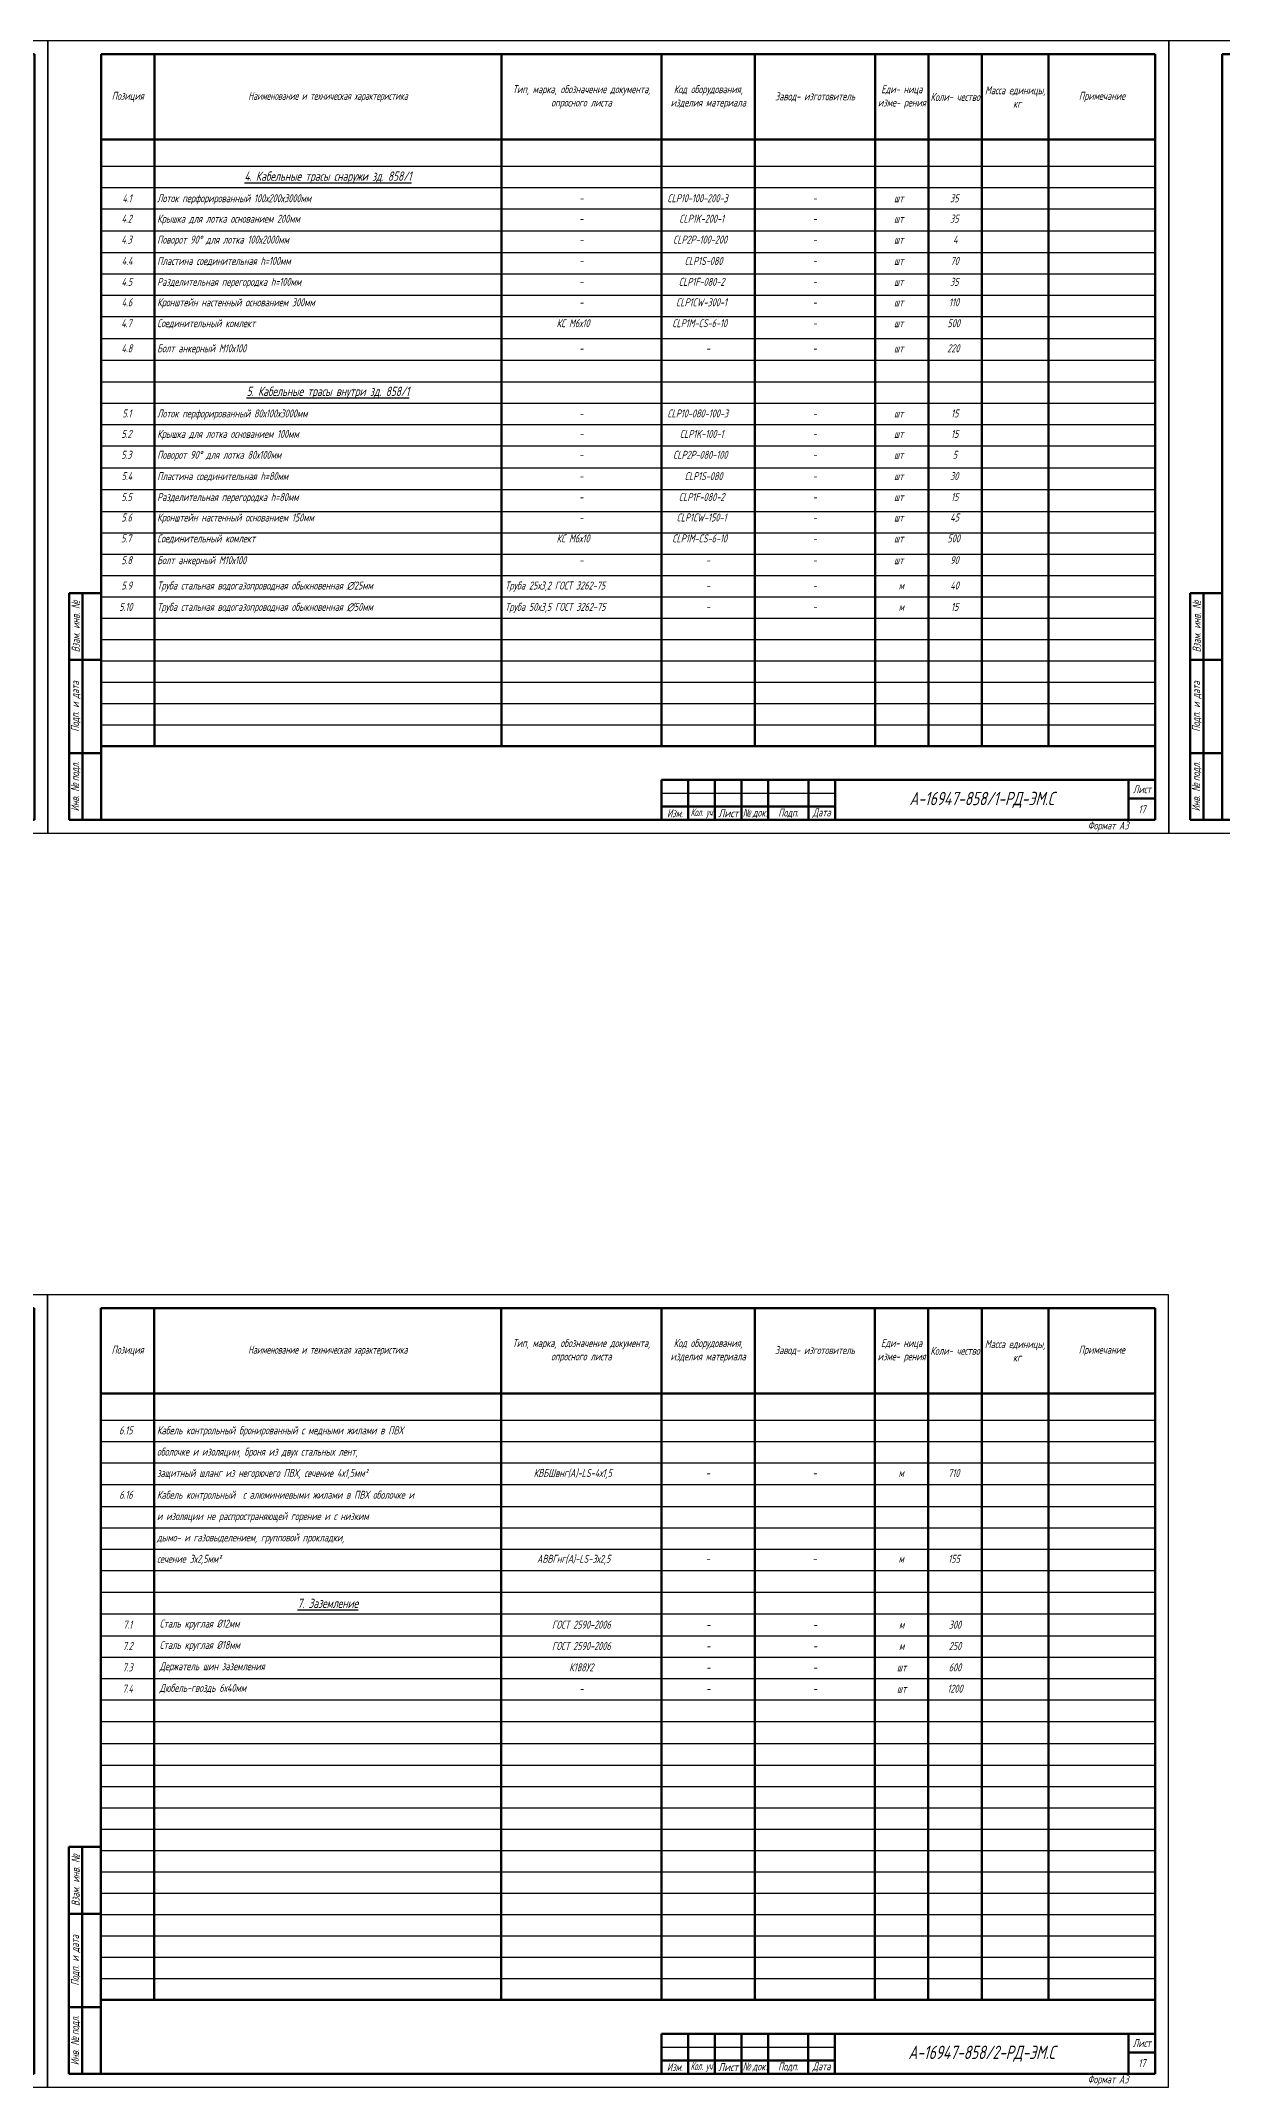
# Model space of a CAD drawing. Header units: millimetres. Extents: x -10490 to 5162, y -5053 to 76.
# Drawn here: x 3899 to 4342, y -814 to -47 of the extents above; entities that cross this region are included whole.
import ezdxf

# ---------------------------------------------------------------- set-up
doc = ezdxf.new("R2010")
doc.units = ezdxf.units.MM
for name, color, linetype, lineweight in [('Рамка толстая', 7, 'Continuous', 60), ('Рамка тонкая', 5, 'Continuous', 25), ('Спецификация', 9, 'Continuous', 25), ('Текст', 2, 'Continuous', 25), ('Штампы', 252, 'Continuous', 25)]:
    doc.layers.add(name, color=color, linetype=linetype, lineweight=lineweight)
doc.styles.add('SIMPLEX', font='simplex.shx', dxfattribs={"width": 0.7, "oblique": 15})

# ---------------------------------------------------------------- blocks, each defined once
blk = doc.blocks.new('A$C64336E77')
at = {"layer": 'Рамка толстая'}
for p, q in [((20, 5), (20, 292)), ((20, 292), (415, 292)), ((415, 292), (415, 5)), ((20, 5), (415, 5))]:
    blk.add_line(p, q, dxfattribs=at)
at = {"layer": 'Рамка тонкая'}
for p, q in [((0, 297), (0, 0)), ((420, 297), (0, 297)), ((420, 0), (420, 297)), ((0, 0), (420, 0))]:
    blk.add_line(p, q, dxfattribs=at)

msp = doc.modelspace()

# ---------------------------------------------------------------- linework, layer by layer
at = {"layer": 'Спецификация', "lineweight": 60}
for p, q in [((3921.95639, -52.14683), (4316.95639, -52.14683)), ((3941.95639, -52.14683), (3941.95639, -311.48017)), ((4071.95639, -52.14683), (4071.95639, -311.48017)), ((4131.95639, -52.14683), (4131.95639, -311.48017)), ((4166.95639, -52.14683), (4166.95639, -311.48017)), ((4211.95639, -52.14683), (4211.95639, -311.48017)), ((4231.95639, -52.14683), (4231.95639, -311.48017)), ((4251.95639, -52.14683), (4251.95639, -311.48017)), ((4276.95639, -52.14683), (4276.95639, -311.48017)), ((4316.95639, -52.14683), (4316.95639, -311.48017)), ((3921.95639, -84.14683), (4316.95639, -84.14683)), ((3921.95639, -311.48017), (4316.95639, -311.48017)), ((3921.89606, -522.14684), (4316.89606, -522.14684)), ((3921.89606, -522.14684), (3921.89606, -781.48017)), ((3941.89606, -522.14684), (3941.89606, -781.48017)), ((4071.89606, -522.14684), (4071.89606, -781.48017)), ((4131.89606, -522.14684), (4131.89606, -781.48017)), ((4166.89606, -522.14684), (4166.89606, -781.48017)), ((4211.89606, -522.14684), (4211.89606, -781.48017)), ((4231.89606, -522.14684), (4231.89606, -781.48017)), ((4251.89606, -522.14684), (4251.89606, -781.48017)), ((4276.89606, -522.14684), (4276.89606, -781.48017)), ((4316.89606, -522.14684), (4316.89606, -781.48017)), ((3921.89606, -554.14684), (4316.89606, -554.14684)), ((3921.89606, -781.48017), (4316.89606, -781.48017))]:
    msp.add_line(p, q, dxfattribs=at)
at = {"layer": 'Спецификация', "color": 5}
for p, q in [((3921.95639, -94.14683), (4316.95639, -94.14683)), ((3921.95639, -102.14683), (4316.95639, -102.14683)), ((3921.95639, -110.14683), (4316.95639, -110.14683)), ((3921.95639, -118.3135), (4316.95639, -118.3135)), ((3921.95639, -126.48017), (4316.95639, -126.48017)), ((3921.95639, -134.48017), (4316.95639, -134.48017)), ((3921.95639, -142.48017), (4316.95639, -142.48017)), ((3921.95639, -150.48017), (4316.95639, -150.48017)), ((3921.95639, -158.64683), (4316.95639, -158.64683)), ((3921.95639, -166.8135), (4316.95639, -166.8135)), ((3921.95639, -174.98017), (4316.95639, -174.98017)), ((3921.95639, -182.98017), (4316.95639, -182.98017)), ((3921.95639, -190.98017), (4316.95639, -190.98017)), ((3921.95639, -198.98017), (4316.95639, -198.98017)), ((3921.95639, -207.14683), (4316.95639, -207.14683)), ((3921.95639, -215.3135), (4316.95639, -215.3135)), ((3921.95639, -223.48017), (4316.95639, -223.48017)), ((3921.95639, -231.48017), (4316.95639, -231.48017)), ((3921.95639, -239.48017), (4316.95639, -239.48017)), ((3921.95639, -247.48017), (4316.95639, -247.48017)), ((3921.95639, -255.48017), (4316.95639, -255.48017)), ((3921.95639, -263.48017), (4316.95639, -263.48017)), ((3921.95639, -271.48017), (4316.95639, -271.48017)), ((3921.95639, -279.48017), (4316.95639, -279.48017)), ((3921.95639, -287.48017), (4316.95639, -287.48017)), ((3921.95639, -295.48017), (4316.95639, -295.48017)), ((3921.95639, -303.48017), (4316.95639, -303.48017)), ((3921.89606, -564.14684), (4316.89606, -564.14684)), ((3921.89606, -572.14684), (4316.89606, -572.14684)), ((3921.89606, -580.14684), (4316.89606, -580.14684)), ((3921.89606, -588.31351), (4316.89606, -588.31351)), ((3921.89606, -596.48017), (4316.89606, -596.48017)), ((3921.89606, -604.48017), (4316.89606, -604.48017)), ((3921.89606, -612.48017), (4316.89606, -612.48017)), ((3921.89606, -620.48017), (4316.89606, -620.48017)), ((3921.89606, -628.64684), (4316.89606, -628.64684)), ((3921.89606, -636.81351), (4316.89606, -636.81351)), ((3921.89606, -644.98017), (4316.89606, -644.98017)), ((3921.89606, -652.98017), (4316.89606, -652.98017)), ((3921.89606, -660.98017), (4316.89606, -660.98017)), ((3921.89606, -668.98017), (4316.89606, -668.98017)), ((3921.89606, -677.14684), (4316.89606, -677.14684)), ((3921.89606, -685.31351), (4316.89606, -685.31351)), ((3921.89606, -693.48017), (4316.89606, -693.48017)), ((3921.89606, -701.48017), (4316.89606, -701.48017)), ((3921.89606, -709.48017), (4316.89606, -709.48017)), ((3921.89606, -717.48017), (4316.89606, -717.48017)), ((3921.89606, -725.48017), (4316.89606, -725.48017)), ((3921.89606, -733.48017), (4316.89606, -733.48017)), ((3921.89606, -741.48017), (4316.89606, -741.48017)), ((3921.89606, -749.48017), (4316.89606, -749.48017)), ((3921.89606, -757.48017), (4316.89606, -757.48017)), ((3921.89606, -765.48017), (4316.89606, -765.48017)), ((3921.89606, -773.48017), (4316.89606, -773.48017))]:
    msp.add_line(p, q, dxfattribs=at)
at = {"layer": 'Штампы', "lineweight": 60}
for p, q in [((3909.95639, -339.14683), (3909.95639, -254.14683)), ((3909.95639, -254.14683), (3921.95639, -254.14683)), ((3914.95639, -339.14683), (3914.95639, -254.14683)), ((4329.95639, -339.14683), (4329.95639, -254.14683)), ((4329.95639, -254.14683), (4341.95639, -254.14683)), ((4334.95639, -339.14683), (4334.95639, -254.14683)), ((3909.95639, -279.14683), (3921.95639, -279.14683)), ((4329.95639, -279.14683), (4341.95639, -279.14683)), ((3909.95639, -314.14683), (3921.95639, -314.14683)), ((4329.95639, -314.14683), (4341.95639, -314.14683)), ((4131.95639, -324.14683), (4316.95639, -324.14683)), ((4131.95639, -324.14683), (4131.95639, -339.14683)), ((4141.95639, -324.14683), (4141.95639, -339.14683)), ((4151.95639, -324.14683), (4151.95639, -339.14683)), ((4161.95639, -324.14683), (4161.95639, -339.14683)), ((4171.95639, -324.14683), (4171.95639, -339.14683)), ((4186.95639, -324.14683), (4186.95639, -339.14683)), ((4196.95639, -324.14683), (4196.95639, -339.14683)), ((4306.95639, -324.14683), (4306.95639, -339.14683)), ((4316.95639, -324.14683), (4316.95639, -339.14683)), ((4131.95639, -334.14683), (4196.95639, -334.14683)), ((4306.95639, -331.14683), (4316.95639, -331.14683)), ((3909.95639, -339.14683), (3921.95639, -339.14683)), ((4131.95639, -339.14683), (4316.95639, -339.14683)), ((4329.95639, -339.14683), (4341.95639, -339.14683)), ((3909.89606, -809.14684), (3909.89606, -724.14684)), ((3909.89606, -724.14684), (3921.89606, -724.14684)), ((3914.89606, -809.14684), (3914.89606, -724.14684)), ((3921.89606, -809.14684), (3921.89606, -724.14684)), ((3909.89606, -749.14684), (3921.89606, -749.14684)), ((3909.89606, -784.14684), (3921.89606, -784.14684)), ((4131.89606, -794.14684), (4316.89606, -794.14684)), ((4131.89606, -794.14684), (4131.89606, -809.14684)), ((4141.89606, -794.14684), (4141.89606, -809.14684)), ((4151.89606, -794.14684), (4151.89606, -809.14684)), ((4161.89606, -794.14684), (4161.89606, -809.14684)), ((4171.89606, -794.14684), (4171.89606, -809.14684)), ((4186.89606, -794.14684), (4186.89606, -809.14684)), ((4196.89606, -794.14684), (4196.89606, -809.14684)), ((4306.89606, -794.14684), (4306.89606, -809.14684)), ((4316.89606, -794.14684), (4316.89606, -809.14684)), ((4131.89606, -804.14684), (4196.89606, -804.14684)), ((4306.89606, -801.14684), (4316.89606, -801.14684)), ((3909.89606, -809.14684), (3921.89606, -809.14684)), ((4131.89606, -809.14684), (4316.89606, -809.14684))]:
    msp.add_line(p, q, dxfattribs=at)
at = {"layer": 'Штампы', "color": 5, "lineweight": 25}
for p, q in [((4131.95639, -329.14683), (4196.95639, -329.14683)), ((4131.89606, -799.14684), (4196.89606, -799.14684))]:
    msp.add_line(p, q, dxfattribs=at)
at = {"layer": 'Штампы', "color": 8, "lineweight": 0}
for p, q in [((4131.95639, -344.14683), (4316.95639, -344.14683)), ((4131.89606, -814.14684), (4316.89606, -814.14684))]:
    msp.add_line(p, q, dxfattribs=at)

# ---------------------------------------------------------------- block references
for p in [(3481.9564, -344.14683), (3901.9564, -344.14683), (4321.9564, -344.14683), (3481.89608, -814.14683), (3901.89608, -814.14683)]:
    msp.add_blockref('A$C64336E77', p)

# ---------------------------------------------------------------- texts
at = {"layer": 'Спецификация', "color": 2, "style": 'SIMPLEX'}
for s, insert, char_height, width, attachment_point in [('{\\C2;Позиция}', (3931.95639, -68.14683), 3, 20, 5), ('{\\Fgost|c204;\\Q15;\\C2;Наименование и техническая характеристика}', (4006.95639, -68.14683), 3, 130, 5), ('{\\C2;Тип, марка, обозначение документа, опросного листа}', (4101.95639, -68.14683), 3, 60, 5), ('{\\C2;Код оборудования, изделия материала}', (4149.45639, -68.14683), 3, 35, 5), ('{\\C2;Завод- изготовитель}', (4189.45639, -68.14683), 3, 45, 5), ('{\\C2;Еди- ница изме- рения}', (4221.95639, -68.14683), 3, 20, 5), ('{\\C2;Коли- чество}', (4241.95639, -68.14683), 3, 20, 5), ('{\\C2;Масса единицы,  кг}', (4264.45639, -68.14683), 3, 25, 5), ('{\\C2;Примечание}', (4296.95639, -68.14683), 3, 40, 5), ('{\\L4. Кабельные трасы снаружи зд. 858/1}', (4006.95639, -98.3135), 3.5, 126, 5), ('{\\L5. Кабельные трасы внутри зд. 858/1}', (4006.95639, -178.98017), 3.5, 126, 5), ('{\\C2;Позиция}', (3931.89606, -538.14684), 3, 20, 5), ('{\\Fgost|c204;\\Q15;\\C2;Наименование и техническая характеристика}', (4006.89606, -538.14684), 3, 130, 5), ('{\\C2;Тип, марка, обозначение документа, опросного листа}', (4101.89606, -538.14684), 3, 60, 5), ('{\\C2;Код оборудования, изделия материала}', (4149.39606, -538.14684), 3, 35, 5), ('{\\C2;Завод- изготовитель}', (4189.39606, -538.14684), 3, 45, 5), ('{\\C2;Еди- ница изме- рения}', (4221.89606, -538.14684), 3, 20, 5), ('{\\C2;Коли- чество}', (4241.89606, -538.14684), 3, 20, 5), ('{\\C2;Масса единицы,  кг}', (4264.39606, -538.14684), 3, 25, 5), ('{\\C2;Примечание}', (4296.89606, -538.14684), 3, 40, 5), ('{\\L7. Заземление}', (4006.89606, -632.81351), 3.5, 126, 5), ('7.1', (3931.89606, -640.81351), 3, 20, 5), ('Сталь круглая %%C12мм', (3943.89606, -640.81351), 3, 126, 4), ('ГОСТ 2590-2006', (4101.89606, -640.81351), 3, 60, 5), ('-', (4149.39606, -640.81351), 3, 35, 5), ('-', (4189.39606, -640.81351), 3, 45, 5), ('м', (4221.89606, -640.81351), 3, 20, 5), ('300', (4241.89606, -640.81351), 3, 20, 5), ('7.2', (3931.89606, -648.81351), 3, 20, 5), ('Сталь круглая %%C18мм', (3943.89606, -648.81351), 3, 126, 4), ('ГОСТ 2590-2006', (4101.89606, -648.81351), 3, 60, 5), ('-', (4149.39606, -648.81351), 3, 35, 5), ('-', (4189.39606, -648.81351), 3, 45, 5), ('м', (4221.89606, -648.81351), 3, 20, 5), ('250', (4241.89606, -648.81351), 3, 20, 5), ('7.3', (3931.89606, -656.81351), 3, 20, 5), ('Держатель шин заземления', (3943.89606, -656.81351), 3, 126, 4), ('К188У2', (4101.89606, -656.81351), 3, 60, 5), ('-', (4149.39606, -656.81351), 3, 35, 5), ('-', (4189.39606, -656.81351), 3, 45, 5), ('шт', (4221.89606, -656.81351), 3, 20, 5), ('600', (4241.89606, -656.81351), 3, 20, 5), ('7.4', (3931.89606, -664.81351), 3, 20, 5), ('Дюбель-гвоздь 6х40мм', (3943.89606, -664.81351), 3, 126, 4), ('-', (4101.89606, -664.81351), 3, 60, 5), ('-', (4149.39606, -664.81351), 3, 35, 5), ('-', (4189.39606, -664.81351), 3, 45, 5), ('шт', (4221.89606, -664.81351), 3, 20, 5), ('1200', (4241.89606, -664.81351), 3, 20, 5)]:
    msp.add_mtext(s, dxfattribs=dict(at, insert=insert, char_height=char_height, width=width, attachment_point=attachment_point))
at = {"layer": 'Текст', "char_height": 3, "attachment_point": 1, "style": 'SIMPLEX'}
for s, width, heights, insert in [('\\pi7.9821;4.1', 20, [0], (3921.95639, -104.62476)), ('Лоток перфорированный 100х200х3000мм', 129, [0], (3942.95639, -104.62476)), ('\\pi29.1;-', 60, [0], (4071.95639, -104.62476)), ('\\pi2.1438;CLP10-100-200-3', 35, [0], (4131.95639, -104.62476)), ('\\pi21.6;-', 45, [0], (4166.95639, -104.62476)), ('\\pi7.0965;шт', 20, [3.5], (4211.95639, -104.62476)), ('\\pi8.0746;35', 20, [3.5], (4231.95639, -104.62476)), ('\\pi7.6586;4.2', 20, [0], (3921.95639, -112.29142)), ('Крышка для лотка основанием 200мм', 129, [0], (3942.95639, -112.29142)), ('\\pi29.1;-', 60, [0], (4071.95639, -112.29142)), ('\\pi6.5938;CLP1K-200-1', 35, [0], (4131.95639, -112.29142)), ('\\pi21.6;-', 45, [0], (4166.95639, -112.29142)), ('\\pi7.0965;шт', 20, [3.5], (4211.95639, -112.29142)), ('\\pi8.0746;35', 20, [3.5], (4231.95639, -112.29142)), ('\\pi7.5821;4.3', 20, [0], (3921.95639, -120.12476)), ('Поворот 90° для лотка 100х2000мм', 129, [0], (3942.95639, -120.12476)), ('\\pi29.1;-', 60, [0], (4071.95639, -120.12476)), ('\\pi4.2703;CLP2P-100-200', 35, [0], (4131.95639, -120.12476)), ('\\pi21.6;-', 45, [0], (4166.95639, -120.12476)), ('\\pi7.0965;шт', 20, [3.5], (4211.95639, -120.12476)), ('\\pi9.2321;4', 20, [3.5], (4231.95639, -120.12476)), ('\\pi7.7321;4.4', 20, [0], (3921.95639, -128.12476)), ('Пластина соединительная h=100мм', 129, [0], (3942.95639, -128.12476)), ('\\pi29.1;-', 60, [0], (4071.95639, -128.12476)), ('\\pi8.6203;CLP1S-080', 35, [0], (4131.95639, -128.12476)), ('\\pi21.6;-', 45, [0], (4166.95639, -128.12476)), ('\\pi7.0965;шт', 20, [3.5], (4211.95639, -128.12476)), ('\\pi8.2246;70', 20, [3.5], (4231.95639, -128.12476)), ('\\pi7.6321;4.5', 20, [0], (3921.95639, -135.95809)), ('Разделительная перегородка h=100мм', 129, [0], (3942.95639, -135.95809)), ('\\pi29.1;-', 60, [0], (4071.95639, -135.95809)), ('\\pi6.4203;CLP1F-080-2', 35, [0], (4131.95639, -135.95809)), ('\\pi21.6;-', 45, [0], (4166.95639, -135.95809)), ('\\pi7.0965;шт', 20, [3.5], (4211.95639, -135.95809)), ('\\pi8.0746;35', 20, [3.5], (4231.95639, -135.95809)), ('\\pi7.6895;4.6', 20, [0], (3921.95639, -143.62476)), ('Кронштейн настенный основанием 300мм', 129, [0], (3942.95639, -143.62476)), ('\\pi29.1;-', 60, [0], (4071.95639, -143.62476)), ('\\pi5.3938;CLP1CW-300-1', 35, [0], (4131.95639, -143.62476)), ('\\pi21.6;-', 45, [0], (4166.95639, -143.62476)), ('\\pi7.0965;шт', 20, [3.5], (4211.95639, -143.62476)), ('\\pi7.6746;110', 20, [3.5], (4231.95639, -143.62476)), ('\\pi7.5321;4.7', 20, [0], (3921.95639, -151.45809)), ('Соединительный комлект', 129, [0], (3942.95639, -151.45809)), ('\\pi20.666;КС М6х10', 60, [0], (4071.95639, -151.45809)), ('\\pi3.9703;CLP1M-CS-6-10', 35, [0], (4131.95639, -151.45809)), ('\\pi21.6;-', 45, [0], (4166.95639, -151.45809)), ('\\pi7.0965;шт', 20, [3.5], (4211.95639, -151.45809)), ('\\pi7.1012;500', 20, [3.5], (4231.95639, -151.45809)), ('\\pi7.6395;4.8', 20, [0], (3921.95639, -160.87057)), ('Болт анкерный М10х100', 129, [0], (3942.95639, -160.87057)), ('\\pi7.0246;220', 20, [3.5], (4231.95639, -160.87057)), ('\\pi29.1;-', 60, [0], (4071.95639, -160.87057)), ('\\pi16.6;-', 35, [0], (4131.95639, -160.87057)), ('\\pi21.6;-', 45, [0], (4166.95639, -160.87057)), ('\\pi7.0965;шт', 20, [3.5], (4211.95639, -160.87057)), ('\\pi7.9246;5.1', 20, [0], (3921.95639, -185.29142)), ('Лоток перфорированный 80х100х3000мм', 129, [0], (3942.95639, -185.29142)), ('\\pi29.1;-', 60, [0], (4071.95639, -185.29142)), ('\\pi2.1438;CLP10-080-100-3', 35, [0], (4131.95639, -185.29142)), ('\\pi21.6;-', 45, [0], (4166.95639, -185.29142)), ('\\pi7.0965;шт', 20, [3.5], (4211.95639, -185.29142)), ('\\pi8.4481;15', 20, [3.5], (4231.95639, -185.29142)), ('\\pi7.6012;5.2', 20, [0], (3921.95639, -192.95809)), ('Крышка для лотка основанием 100мм', 129, [0], (3942.95639, -192.95809)), ('\\pi29.1;-', 60, [0], (4071.95639, -192.95809)), ('\\pi6.7938;CLP1K-100-1', 35, [0], (4131.95639, -192.95809)), ('\\pi21.6;-', 45, [0], (4166.95639, -192.95809)), ('\\pi7.0965;шт', 20, [3.5], (4211.95639, -192.95809)), ('\\pi8.4481;15', 20, [3.5], (4231.95639, -192.95809)), ('\\pi7.5246;5.3', 20, [0], (3921.95639, -200.79142)), ('Поворот 90° для лотка 80х100мм', 129, [0], (3942.95639, -200.79142)), ('\\pi29.1;-', 60, [0], (4071.95639, -200.79142)), ('\\pi4.2703;CLP2P-080-100', 35, [0], (4131.95639, -200.79142)), ('\\pi21.6;-', 45, [0], (4166.95639, -200.79142)), ('\\pi7.0965;шт', 20, [3.5], (4211.95639, -200.79142)), ('\\pi9.0746;5', 20, [3.5], (4231.95639, -200.79142)), ('\\pi7.6746;5.4', 20, [0], (3921.95639, -208.79142)), ('Пластина соединительная h=80мм', 129, [0], (3942.95639, -208.79142)), ('\\pi29.1;-', 60, [0], (4071.95639, -208.79142)), ('\\pi8.6203;CLP1S-080', 35, [0], (4131.95639, -208.79142)), ('\\pi21.6;-', 45, [0], (4166.95639, -208.79142)), ('\\pi7.0965;шт', 20, [3.5], (4211.95639, -208.79142)), ('\\pi8.1012;30', 20, [3.5], (4231.95639, -208.79142)), ('\\pi7.5746;5.5', 20, [0], (3921.95639, -216.62476)), ('Разделительная перегородка h=80мм', 129, [0], (3942.95639, -216.62476)), ('\\pi29.1;-', 60, [0], (4071.95639, -216.62476)), ('\\pi6.4203;CLP1F-080-2', 35, [0], (4131.95639, -216.62476)), ('\\pi21.6;-', 45, [0], (4166.95639, -216.62476)), ('\\pi7.0965;шт', 20, [3.5], (4211.95639, -216.62476)), ('\\pi8.4481;15', 20, [3.5], (4231.95639, -216.62476)), ('\\pi7.6321;5.6', 20, [0], (3921.95639, -224.29142)), ('Кронштейн настенный основанием 150мм', 129, [0], (3942.95639, -224.29142)), ('\\pi29.1;-', 60, [0], (4071.95639, -224.29142)), ('\\pi5.5938;CLP1CW-150-1', 35, [0], (4131.95639, -224.29142)), ('\\pi21.6;-', 45, [0], (4166.95639, -224.29142)), ('\\pi7.0965;шт', 20, [3.5], (4211.95639, -224.29142)), ('\\pi8.1321;45', 20, [3.5], (4231.95639, -224.29142)), ('\\pi7.4746;5.7', 20, [0], (3921.95639, -232.12476)), ('Соединительный комлект', 129, [0], (3942.95639, -232.12476)), ('\\pi20.666;КС М6х10', 60, [0], (4071.95639, -232.12476)), ('\\pi3.9703;CLP1M-CS-6-10', 35, [0], (4131.95639, -232.12476)), ('\\pi21.6;-', 45, [0], (4166.95639, -232.12476)), ('\\pi7.0965;шт', 20, [3.5], (4211.95639, -232.12476)), ('\\pi7.1012;500', 20, [3.5], (4231.95639, -232.12476)), ('\\pi7.5821;5.8', 20, [0], (3921.95639, -240.29142)), ('Болт анкерный М10х100', 129, [0], (3942.95639, -240.29142)), ('\\pi29.1;-', 60, [0], (4071.95639, -240.29142)), ('\\pi16.6;-', 35, [0], (4131.95639, -240.29142)), ('\\pi21.6;-', 45, [0], (4166.95639, -240.29142)), ('\\pi7.0965;шт', 20, [3.5], (4211.95639, -240.29142)), ('\\pi8.1321;90', 20, [3.5], (4231.95639, -240.29142)), ('\\pi7.6321;5.9', 20, [0], (3921.95639, -249.79142)), ('Труба стальная водогазопроводная обыкновенная ∅25мм', 129, [0], (3942.95639, -249.79142)), ('\\pi1.3875;Труба 25х3,2 ГОСТ 3262-75', 60, [0], (4071.95639, -249.79142)), ('\\pi16.6;-', 35, [0], (4131.95639, -249.79142)), ('\\pi21.6;-', 45, [0], (4166.95639, -249.79142)), ('\\pi8.8437;м', 20, [3.5], (4211.95639, -249.79142)), ('\\pi8.1586;40', 20, [3.5], (4231.95639, -249.79142)), ('\\pi6.8012;5.10', 20, [0], (3921.95639, -257.79142)), ('Труба стальная водогазопроводная обыкновенная ∅50мм', 129, [0], (3942.95639, -257.79142)), ('\\pi1.3875;Труба 50х3,5 ГОСТ 3262-75', 60, [0], (4071.95639, -257.79142)), ('\\pi16.6;-', 35, [0], (4131.95639, -257.79142)), ('\\pi21.6;-', 45, [0], (4166.95639, -257.79142)), ('\\pi8.8437;м', 20, [3.5], (4211.95639, -257.79142)), ('\\pi8.4481;15', 20, [3.5], (4231.95639, -257.79142)), ('\\pi6.8055;6.15', 20, [0], (3921.89606, -566.4581)), ('{\\W0.7;Кабель контрольный бронированный с медными жилами в ПВХ  }', 129, [0], (3942.89606, -566.4581)), ('оболочке и изоляции, броня из двух стальных лент, ', 129, [0], (3942.89606, -574.4581)), ('защитный шланг из негорючего ПВХ, сечение 4х1,5мм²', 129, [0], (3942.89606, -582.4581)), ('\\pi12.148;КВБШвнг(А)-LS-4х1,5', 60, [0], (4071.89606, -582.4581)), ('\\pi7.4246;710', 20, [3.5], (4231.89606, -582.4581)), ('\\pi16.6;-', 35, [0], (4131.89606, -582.4581)), ('\\pi21.6;-', 45, [0], (4166.89606, -582.4581)), ('\\pi8.8437;м', 20, [3.5], (4211.89606, -582.4581)), ('\\pi6.8629;6.16', 20, [0], (3921.89606, -590.62476)), ('{\\W0.7;Кабель контрольный  с алюминиевыми жилами в ПВХ оболочке и }', 129, [0], (3942.89606, -590.62476)), ('и изоляции не распространяющей горение и с низким ', 129, [0], (3942.89606, -598.62476)), ('дымо- и газовыделением, групповой прокладки,', 129, [0], (3942.89606, -606.62476)), ('сечение 3х2,5мм²', 129, [0], (3942.89606, -614.62476)), ('\\pi13.398;АВВГнг(А)-LS-3х2,5', 60, [0], (4071.89606, -614.62476)), ('\\pi16.6;-', 35, [0], (4131.89606, -614.62476)), ('\\pi21.6;-', 45, [0], (4166.89606, -614.62476)), ('\\pi8.8437;м', 20, [3.5], (4211.89606, -614.62476)), ('\\pi7.4481;155', 20, [3.5], (4231.89606, -614.62476))]:
    msp.add_mtext_dynamic_manual_height_columns(s, width=width, gutter_width=12.5, heights=heights, dxfattribs=dict(at, insert=insert))
at = {"layer": 'Штампы', "color": 2, "char_height": 3, "attachment_point": 5, "rotation": 90, "style": 'SIMPLEX'}
for s, insert, width in [('Взам. инв. {\\fArial|b0|i0|c204|p34;№}', (3912.45639, -266.64683), 25), ('Взам. инв. {\\fArial|b0|i0|c204|p34;№}', (4332.45639, -266.64683), 25), ('Подп. и дата', (3912.45639, -296.64683), 35), ('Подп. и дата', (4332.45639, -296.64683), 35), ('Инв. {\\fArial|b0|i0|c204|p34;№ }подл.', (3912.45639, -326.64683), 25), ('Инв. {\\fArial|b0|i0|c204|p34;№ }подл.', (4332.45639, -326.64683), 25), ('Взам. инв. {\\fArial|b0|i0|c204|p34;№}', (3912.39606, -736.64684), 25), ('Подп. и дата', (3912.39606, -766.64684), 35), ('Инв. {\\fArial|b0|i0|c204|p34;№ }подл.', (3912.39606, -796.64684), 25)]:
    msp.add_mtext(s, dxfattribs=dict(at, insert=insert, width=width))
at = {"layer": 'Штампы', "color": 2, "style": 'SIMPLEX'}
for s, insert, char_height, width, attachment_point in [('А-16947-858/1-РД-ЭМ.С', (4251.95639, -331.64683), 5, 110, 5), ('{\\W0.7;Лист}', (4311.95639, -327.64683), 3, 10, 5), ('Изм.', (4136.95639, -336.64683), 3, 10, 5), ('{\\W0.5;Кол. уч}', (4146.95639, -336.64683), 3, 10, 5), ('{\\W0.8;Лист}', (4156.95639, -336.64683), 3, 10, 5), ('{\\fArial|b0|i0|c204|p34;\\W0.6;№ \\Fsimplex|c204;док.}', (4166.95639, -336.64683), 3, 10, 5), ('Подп.', (4179.45639, -336.64683), 3, 15, 5), ('{\\W0.7;Дата}', (4191.95639, -336.64683), 3, 10, 5), ('17', (4311.95639, -335.14683), 3, 10, 5), ('Формат А3', (4306.95639, -341.64683), 3, 165, 6), ('{\\W0.7;Лист}', (4311.89606, -797.64684), 3, 10, 5), ('Изм.', (4136.89606, -806.64684), 3, 10, 5), ('{\\W0.5;Кол. уч}', (4146.89606, -806.64684), 3, 10, 5), ('{\\W0.8;Лист}', (4156.89606, -806.64684), 3, 10, 5), ('{\\fArial|b0|i0|c204|p34;\\W0.6;№ \\Fsimplex|c204;док.}', (4166.89606, -806.64684), 3, 10, 5), ('Подп.', (4179.39606, -806.64684), 3, 15, 5), ('{\\W0.7;Дата}', (4191.89606, -806.64684), 3, 10, 5), ('А-16947-858/2-РД-ЭМ.С', (4251.89606, -801.64684), 5, 110, 5), ('17', (4311.89606, -805.14684), 3, 10, 5), ('Формат А3', (4306.89606, -811.64684), 3, 165, 6)]:
    msp.add_mtext(s, dxfattribs=dict(at, insert=insert, char_height=char_height, width=width, attachment_point=attachment_point))

doc.saveas('drawing.dxf')
